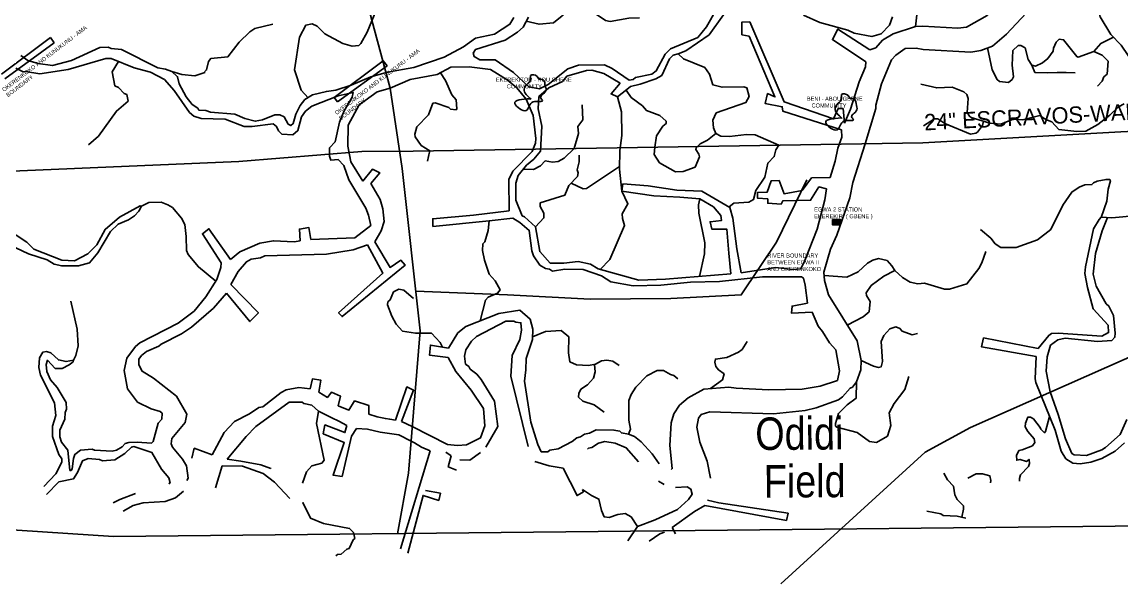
# Model space of a CAD drawing. Header units: metres. Extents: x 321186 to 621985, y 106829 to 204599.
# Drawn here: x 333223 to 343347, y 168613 to 173789 of the extents above; entities that cross this region are included whole.
import ezdxf
from ezdxf.enums import TextEntityAlignment as Align

# ---------------------------------------------------------------- set-up
doc = ezdxf.new("R2010")
doc.units = ezdxf.units.M
doc.header["$MEASUREMENT"] = 0
doc.layers.get('0').update_dxf_attribs({"linetype": 'CONTINUOUS'})
for name, color, linetype in [('17', 7, 'CONTINUOUS'), ('18', 7, 'CONTINUOUS'), ('62', 7, 'CONTINUOUS'), ('8', 7, 'CONTINUOUS'), ('RIG-LOC', 7, 'CONTINUOUS')]:
    doc.layers.add(name, color=color, linetype=linetype)
doc.styles.get("Standard").update_dxf_attribs({"font": 'txt', "height": 0.2})

msp = doc.modelspace()

# ---------------------------------------------------------------- hatches: boundary and pattern name
msp.add_hatch(color=3).paths.add_polyline_path([(340683, 171969), (340756, 171969), (340756, 171920), (340683, 171920)])

# ---------------------------------------------------------------- linework, layer by layer
msp.add_lwpolyline([(340683, 171969), (340756, 171969), (340756, 171920), (340683, 171920)], close=True)
for points in [[(337908, 173078), (337845, 173169), (337872, 173217), (337904, 173257), (337904, 173296), (337964, 173288), (337976, 173269), (338020, 173257), (338039, 173197), (338047, 173169), (338020, 173126), (337996, 173094), (338012, 173066), (337928, 173054), (337864, 172973), (337759, 173038), (337900, 173082)], [(340770, 172901), (340707, 172993), (340735, 173040), (340766, 173080), (340766, 173120), (340826, 173112), (340838, 173092), (340882, 173080), (340902, 173020), (340909, 172993), (340882, 172949), (340858, 172917), (340874, 172890), (340790, 172878), (340726, 172796), (340621, 172861), (340762, 172905)]]:
    msp.add_spline(points, degree=3)
at = {"layer": '17', "color": 151, "linetype": 'Continuous'}
for points in [[(341528, 175939), (341712, 176179), (341746, 176182), (341798, 176119), (341831, 176098), (341965, 176084), (342037, 175992), (342108, 175850), (342115, 175771), (342087, 175645), (341999, 175459), (341765, 175061), (341732, 174980), (341691, 174810), (341700, 174647), (341720, 174587), (341779, 174483), (342075, 174088), (342138, 173908), (342105, 173848), (341916, 173742), (341836, 173733), (341514, 173752)], [(341528, 175939), (341712, 176179), (341746, 176182), (341798, 176119), (341831, 176098), (341965, 176084), (342037, 175992), (342108, 175850), (342115, 175771), (342087, 175645), (341999, 175459), (341765, 175061), (341732, 174980), (341691, 174810), (341700, 174647), (341720, 174587), (341779, 174483), (342075, 174088), (342138, 173908), (342105, 173848), (341916, 173742), (341836, 173733), (341514, 173752)], [(343467, 173386), (343338, 173576), (343244, 173674), (343147, 173838), (343107, 173997), (343074, 174301), (343075, 174487), (343061, 174539), (343010, 174566), (342940, 174529), (342860, 174430), (342782, 174286), (342629, 174072), (342464, 173869), (342284, 173677), (342156, 173566), (342046, 173528), (341955, 173512), (341518, 173537)], [(343467, 173386), (343338, 173576), (343244, 173674), (343147, 173838), (343107, 173997), (343074, 174301), (343075, 174487), (343061, 174539), (343010, 174566), (342940, 174529), (342860, 174430), (342782, 174286), (342629, 174072), (342464, 173869), (342284, 173677), (342156, 173566), (342046, 173528), (341955, 173512), (341518, 173537)]]:
    msp.add_lwpolyline(points, dxfattribs=at)
at = {"layer": '18', "color": 143, "linetype": 'Continuous'}
msp.add_line((342427, 169848), (342397, 169843), dxfattribs=at)
msp.add_line((342427, 169848), (342397, 169843), dxfattribs=at)
for points in [[(339824, 174219), (339756, 174073), (339726, 173956), (339678, 173854), (339548, 173672), (339333, 173524), (339263, 173497), (339216, 173482), (339183, 173451), (339110, 173295), (339055, 173267), (338913, 173216), (338822, 173194)], [(339824, 174219), (339756, 174073), (339726, 173956), (339678, 173854), (339548, 173672), (339333, 173524), (339263, 173497), (339216, 173482), (339183, 173451), (339110, 173295), (339055, 173267), (338913, 173216), (338822, 173194)], [(339688, 174039), (339523, 173743), (339442, 173646), (339192, 173541), (339142, 173494), (339060, 173338), (339018, 173310), (338868, 173277), (338849, 173258), (338811, 173252), (338653, 173362), (338584, 173395), (338346, 173391), (338245, 173358), (338064, 173212), (337985, 173174), (337887, 173193), (337745, 173323), (337579, 173440), (337437, 173442), (337383, 173471), (337376, 173503), (337396, 173535), (337668, 173623), (337783, 173695), (337835, 173740), (337884, 173833)], [(339688, 174039), (339523, 173743), (339442, 173646), (339192, 173541), (339142, 173494), (339060, 173338), (339018, 173310), (338868, 173277), (338849, 173258), (338811, 173252), (338653, 173362), (338584, 173395), (338346, 173391), (338245, 173358), (338064, 173212), (337985, 173174), (337887, 173193), (337745, 173323), (337579, 173440), (337437, 173442), (337383, 173471), (337376, 173503), (337396, 173535), (337668, 173623), (337783, 173695), (337835, 173740), (337884, 173833)], [(336522, 173995), (336399, 173696), (336342, 173590), (336324, 173573), (336262, 173567), (336176, 173591), (336010, 173680), (335938, 173752), (335893, 173771), (335836, 173761), (335778, 173650), (335731, 173348), (335791, 173162), (335856, 173092)], [(336522, 173995), (336399, 173696), (336342, 173590), (336324, 173573), (336262, 173567), (336176, 173591), (336010, 173680), (335938, 173752), (335893, 173771), (335836, 173761), (335778, 173650), (335731, 173348), (335791, 173162), (335856, 173092)], [(337864, 173796), (337982, 173769), (338114, 173781), (338194, 173845), (338282, 173948), (338390, 173982), (338438, 173942), (338498, 173866), (338594, 173802), (338635, 173794), (338808, 173823), (338905, 173826)], [(337864, 173796), (337982, 173769), (338114, 173781), (338194, 173845), (338282, 173948), (338390, 173982), (338438, 173942), (338498, 173866), (338594, 173802), (338635, 173794), (338808, 173823), (338905, 173826)], [(340414, 173853), (340567, 173784), (340822, 173715), (340881, 173685), (341043, 173656), (341130, 173681), (341207, 173759), (341234, 173836)], [(340414, 173853), (340567, 173784), (340822, 173715), (340881, 173685), (341043, 173656), (341130, 173681), (341207, 173759), (341234, 173836)], [(341461, 173881), (341446, 173749)], [(341461, 173881), (341446, 173749)], [(333213, 173480), (333276, 173435), (333370, 173406), (333504, 173389), (333677, 173433), (333938, 173554), (334017, 173558), (334044, 173545), (334139, 173535), (334473, 173366), (334544, 173355), (334601, 173332), (334654, 173285), (334654, 173285), (334668, 173218), (334735, 173101), (334788, 173030), (334840, 172995), (334851, 172978), (334915, 172975), (334958, 172960), (335180, 172940), (335274, 172901), (335369, 172875), (335435, 172889), (335551, 172933), (335596, 172935), (335636, 172914), (335671, 172849), (335698, 172835), (335717, 172853), (335743, 172940), (335784, 173019), (335827, 173074), (335897, 173118), (336025, 173150), (336111, 173160), (336253, 173208), (336433, 173284), (336585, 173327), (336829, 173371), (337108, 173465), (337285, 173560), (337396, 173640), (337571, 173676), (337713, 173768), (337749, 173830)], [(333213, 173480), (333276, 173435), (333370, 173406), (333504, 173389), (333677, 173433), (333938, 173554), (334017, 173558), (334044, 173545), (334139, 173535), (334473, 173366), (334544, 173355), (334601, 173332), (334654, 173285), (334654, 173285), (334668, 173218), (334735, 173101), (334788, 173030), (334840, 172995), (334851, 172978), (334915, 172975), (334958, 172960), (335180, 172940), (335274, 172901), (335369, 172875), (335435, 172889), (335551, 172933), (335596, 172935), (335636, 172914), (335671, 172849), (335698, 172835), (335717, 172853), (335743, 172940), (335784, 173019), (335827, 173074), (335897, 173118), (336025, 173150), (336111, 173160), (336253, 173208), (336433, 173284), (336585, 173327), (336829, 173371), (337108, 173465), (337285, 173560), (337396, 173640), (337571, 173676), (337713, 173768), (337749, 173830)], [(335531, 173769), (335364, 173728), (335319, 173699), (335220, 173604), (335117, 173469), (334959, 173452), (334938, 173426), (334922, 173347), (334903, 173331), (334905, 173323), (334814, 173293), (334695, 173304), (334601, 173332)], [(335531, 173769), (335364, 173728), (335319, 173699), (335220, 173604), (335117, 173469), (334959, 173452), (334938, 173426), (334922, 173347), (334903, 173331), (334905, 173323), (334814, 173293), (334695, 173304), (334601, 173332)], [(340792, 172856), (340780, 172992), (340735, 172992), (340692, 172896), (340236, 173054), (339920, 173789), (339848, 173788), (339849, 173672), (339915, 173658), (340152, 173099), (340085, 173129), (340064, 173038), (340219, 173009), (340225, 172969), (340764, 172796)], [(340792, 172856), (340780, 172992), (340735, 172992), (340692, 172896), (340236, 173054), (339920, 173789), (339848, 173788), (339849, 173672), (339915, 173658), (340152, 173099), (340085, 173129), (340064, 173038), (340219, 173009), (340225, 172969), (340764, 172796)], [(341026, 173534), (341081, 173551), (341141, 173621), (341240, 173679), (341446, 173749), (341514, 173752)], [(341026, 173534), (341081, 173551), (341141, 173621), (341240, 173679), (341446, 173749), (341514, 173752)], [(341026, 173534), (340730, 173724), (340681, 173627), (340988, 173423)], [(341026, 173534), (340730, 173724), (340681, 173627), (340988, 173423)], [(343269, 173648), (343151, 173591), (343086, 173516), (342942, 173465), (342930, 173471), (342809, 173625), (342769, 173630), (342741, 173603), (342716, 173548), (342712, 173519), (342665, 173453), (342615, 173412), (342550, 173382), (342516, 173391), (342483, 173444), (342455, 173551), (342415, 173571), (342390, 173572), (342343, 173526), (342336, 173392), (342347, 173283), (342335, 173259), (342303, 173232), (342218, 173242), (342198, 173258), (342153, 173347), (342109, 173550)], [(343269, 173648), (343151, 173591), (343086, 173516), (342942, 173465), (342930, 173471), (342809, 173625), (342769, 173630), (342741, 173603), (342716, 173548), (342712, 173519), (342665, 173453), (342615, 173412), (342550, 173382), (342516, 173391), (342483, 173444), (342455, 173551), (342415, 173571), (342390, 173572), (342343, 173526), (342336, 173392), (342347, 173283), (342335, 173259), (342303, 173232), (342218, 173242), (342198, 173258), (342153, 173347), (342109, 173550)], [(341518, 173537), (341451, 173549), (341352, 173545), (341266, 173484), (341226, 173442), (341133, 173219), (341082, 173024), (341081, 172992), (340982, 172668), (340869, 172310), (340842, 172169), (340721, 171827), (340663, 171696), (340604, 171484), (340608, 171409), (340645, 171275), (340908, 170851), (340945, 170672), (340942, 170585), (340904, 170475), (340866, 170425), (340844, 170415), (340774, 170338), (340736, 170310), (340532, 170236), (340431, 170211), (340140, 170179), (339552, 170199), (339475, 170174), (339449, 170141), (339435, 170058), (339460, 169918), (339530, 169745), (339558, 169589)], [(341518, 173537), (341451, 173549), (341352, 173545), (341266, 173484), (341226, 173442), (341133, 173219), (341082, 173024), (341081, 172992), (340982, 172668), (340869, 172310), (340842, 172169), (340721, 171827), (340663, 171696), (340604, 171484), (340608, 171409), (340645, 171275), (340908, 170851), (340945, 170672), (340942, 170585), (340904, 170475), (340866, 170425), (340844, 170415), (340774, 170338), (340736, 170310), (340532, 170236), (340431, 170211), (340140, 170179), (339552, 170199), (339475, 170174), (339449, 170141), (339435, 170058), (339460, 169918), (339530, 169745), (339558, 169589)], [(335881, 171786), (336287, 171800), (336433, 171916), (336413, 172010), (336387, 172075), (336231, 172335), (336184, 172466), (336133, 172522), (336065, 172516), (336053, 172552), (336054, 172630), (336105, 172686), (336145, 172866), (336189, 172972), (336262, 173098), (336272, 173139), (336133, 173109), (335889, 173015), (335833, 172968), (335794, 172916), (335760, 172789), (335715, 172749), (335614, 172756), (335584, 172787), (335565, 172828), (335535, 172850), (335342, 172827), (335267, 172827), (335091, 172893), (334871, 172901), (334803, 172923), (334765, 172956), (334623, 173157), (334533, 173258), (334406, 173326), (334254, 173367), (334042, 173454), (333995, 173452), (333648, 173353), (333387, 173313), (333256, 173334), (333232, 173330), (333167, 173364)], [(335881, 171786), (336287, 171800), (336433, 171916), (336413, 172010), (336387, 172075), (336231, 172335), (336184, 172466), (336133, 172522), (336065, 172516), (336053, 172552), (336054, 172630), (336105, 172686), (336145, 172866), (336189, 172972), (336262, 173098), (336272, 173139), (336133, 173109), (335889, 173015), (335833, 172968), (335794, 172916), (335760, 172789), (335715, 172749), (335614, 172756), (335584, 172787), (335565, 172828), (335535, 172850), (335342, 172827), (335267, 172827), (335091, 172893), (334871, 172901), (334803, 172923), (334765, 172956), (334623, 173157), (334533, 173258), (334406, 173326), (334254, 173367), (334042, 173454), (333995, 173452), (333648, 173353), (333387, 173313), (333256, 173334), (333232, 173330), (333167, 173364)], [(339730, 172086), (339774, 172121), (339912, 172130), (339955, 172153), (339977, 172236), (340060, 172360), (340086, 172489), (340146, 172549), (340160, 172611), (340188, 172655), (339969, 172751), (339890, 172753), (339734, 172734), (339655, 172738), (339610, 172762), (339586, 172813), (339581, 172886), (339612, 172951), (339885, 173048), (339914, 173103), (339894, 173184), (339867, 173193), (339666, 173188), (339581, 173209), (339551, 173309), (339506, 173371), (339312, 173450), (339263, 173497)], [(339730, 172086), (339774, 172121), (339912, 172130), (339955, 172153), (339977, 172236), (340060, 172360), (340086, 172489), (340146, 172549), (340160, 172611), (340188, 172655), (339969, 172751), (339890, 172753), (339734, 172734), (339655, 172738), (339610, 172762), (339586, 172813), (339581, 172886), (339612, 172951), (339885, 173048), (339914, 173103), (339894, 173184), (339867, 173193), (339666, 173188), (339581, 173209), (339551, 173309), (339506, 173371), (339312, 173450), (339263, 173497)], [(343086, 173516), (343165, 173485), (343220, 173427), (343211, 173310), (343179, 173283), (343164, 173244), (343121, 173199)], [(343086, 173516), (343165, 173485), (343220, 173427), (343211, 173310), (343179, 173283), (343164, 173244), (343121, 173199)], [(334110, 173426), (334053, 173331), (334078, 173201), (334110, 173185), (334164, 173131), (334188, 173120), (334200, 173060), (334092, 172969), (333926, 172738), (333834, 172658)], [(334110, 173426), (334053, 173331), (334078, 173201), (334110, 173185), (334164, 173131), (334188, 173120), (334200, 173060), (334092, 172969), (333926, 172738), (333834, 172658)], [(337707, 172050), (337703, 172337), (337740, 172416), (337919, 172595), (337948, 172673), (337953, 172717), (337927, 172929), (337862, 173079), (337777, 173182), (337688, 173256), (337536, 173351), (337337, 173376), (337170, 173374), (337044, 173305), (336796, 173258), (336611, 173179), (336490, 173145), (336325, 173025), (336226, 172839), (336222, 172645), (336248, 172500), (336361, 172322)], [(337707, 172050), (337703, 172337), (337740, 172416), (337919, 172595), (337948, 172673), (337953, 172717), (337927, 172929), (337862, 173079), (337777, 173182), (337688, 173256), (337536, 173351), (337337, 173376), (337170, 173374), (337044, 173305), (336796, 173258), (336611, 173179), (336490, 173145), (336325, 173025), (336226, 172839), (336222, 172645), (336248, 172500), (336361, 172322)], [(338727, 173226), (338577, 173316), (338466, 173344), (338418, 173342), (338238, 173290), (338196, 173240), (338072, 173183), (337979, 173102), (337974, 172989), (338008, 172830), (337994, 172599), (337932, 172525), (337865, 172469), (337790, 172376), (337769, 172304), (337768, 172148), (337826, 172004), (337847, 171996), (337950, 171903), (337988, 171674), (338084, 171568), (338211, 171568), (338340, 171582), (338454, 171560), (338525, 171515), (338899, 171410), (339144, 171419), (339745, 171471)], [(338727, 173226), (338577, 173316), (338466, 173344), (338418, 173342), (338238, 173290), (338196, 173240), (338072, 173183), (337979, 173102), (337974, 172989), (338008, 172830), (337994, 172599), (337932, 172525), (337865, 172469), (337790, 172376), (337769, 172304), (337768, 172148), (337826, 172004), (337847, 171996), (337950, 171903), (337988, 171674), (338084, 171568), (338211, 171568), (338340, 171582), (338454, 171560), (338525, 171515), (338899, 171410), (339144, 171419), (339745, 171471)], [(340792, 172856), (340849, 172987), (340928, 173239), (340986, 173376), (340988, 173423)], [(340792, 172856), (340849, 172987), (340928, 173239), (340986, 173376), (340988, 173423)], [(342915, 173321), (342834, 173325), (342749, 173324), (342664, 173320), (342546, 173324), (342518, 173391)], [(342915, 173321), (342834, 173325), (342749, 173324), (342664, 173320), (342546, 173324), (342518, 173391)], [(336955, 172507), (336963, 172549), (336967, 172565), (336976, 172601), (336895, 172652), (336840, 172732), (336837, 172757), (336858, 172824), (336965, 172933), (337005, 173040), (337026, 173044), (337150, 173002), (337166, 172987), (337217, 172981), (337226, 172990), (337218, 173072), (337178, 173118), (337119, 173251), (337074, 173322)], [(336955, 172507), (336963, 172549), (336967, 172565), (336976, 172601), (336895, 172652), (336840, 172732), (336837, 172757), (336858, 172824), (336965, 172933), (337005, 173040), (337026, 173044), (337150, 173002), (337166, 172987), (337217, 172981), (337226, 172990), (337218, 173072), (337178, 173118), (337119, 173251), (337074, 173322)], [(338727, 173226), (338644, 173127), (338702, 173100), (338789, 173167), (338822, 173194)], [(338727, 173226), (338644, 173127), (338702, 173100), (338789, 173167), (338822, 173194)], [(338783, 173162), (338829, 173095), (338932, 173018), (338969, 172975), (339094, 172927), (339151, 172875), (339150, 172854), (339120, 172829), (339063, 172742), (339047, 172636), (339042, 172570), (339089, 172493), (339236, 172408), (339307, 172411), (339417, 172452), (339458, 172546), (339453, 172571), (339424, 172615), (339426, 172629), (339465, 172668), (339533, 172700), (339610, 172762)], [(338783, 173162), (338829, 173095), (338932, 173018), (338969, 172975), (339094, 172927), (339151, 172875), (339150, 172854), (339120, 172829), (339063, 172742), (339047, 172636), (339042, 172570), (339089, 172493), (339236, 172408), (339307, 172411), (339417, 172452), (339458, 172546), (339453, 172571), (339424, 172615), (339426, 172629), (339465, 172668), (339533, 172700), (339610, 172762)], [(343368, 173034), (343316, 173009), (343236, 172931), (343125, 172845), (343014, 172782), (342932, 172779), (342766, 172799), (342702, 172871), (342646, 172890), (342591, 172928), (342430, 172887), (342368, 172894), (342329, 172887), (342231, 172848), (342129, 172858), (341959, 172909), (341942, 172921), (341923, 172955), (341930, 173084), (341919, 173122), (341892, 173147), (341785, 173189), (341641, 173182), (341496, 173215)], [(343368, 173034), (343316, 173009), (343236, 172931), (343125, 172845), (343014, 172782), (342932, 172779), (342766, 172799), (342702, 172871), (342646, 172890), (342591, 172928), (342430, 172887), (342368, 172894), (342329, 172887), (342231, 172848), (342129, 172858), (341959, 172909), (341942, 172921), (341923, 172955), (341930, 173084), (341919, 173122), (341892, 173147), (341785, 173189), (341641, 173182), (341496, 173215)], [(338378, 173025), (338385, 172887), (338339, 172825), (338343, 172761), (338305, 172623), (338213, 172535), (338158, 172505), (338106, 172498), (338038, 172510), (337996, 172465), (337931, 172431), (337836, 172433)], [(338378, 173025), (338385, 172887), (338339, 172825), (338343, 172761), (338305, 172623), (338213, 172535), (338158, 172505), (338106, 172498), (338038, 172510), (337996, 172465), (337931, 172431), (337836, 172433)], [(338702, 173100), (338739, 172961), (338744, 172745), (338725, 172604), (338722, 172435), (338743, 172232), (338800, 172113), (338747, 172023), (338749, 171980), (338769, 171916), (338632, 171601), (338544, 171509)], [(338702, 173100), (338739, 172961), (338744, 172745), (338725, 172604), (338722, 172435), (338743, 172232), (338800, 172113), (338747, 172023), (338749, 171980), (338769, 171916), (338632, 171601), (338544, 171509)], [(342073, 172875), (342063, 172835), (342016, 172773), (342001, 172764), (341952, 172757), (341717, 172855), (341651, 172898), (341621, 172898), (341521, 172832)], [(342073, 172875), (342063, 172835), (342016, 172773), (342001, 172764), (341952, 172757), (341717, 172855), (341651, 172898), (341621, 172898), (341521, 172832)], [(340662, 172356), (340706, 172508), (340731, 172626), (340769, 172728), (340764, 172796)], [(340662, 172356), (340706, 172508), (340731, 172626), (340769, 172728), (340764, 172796)], [(338352, 172561), (338350, 172501), (338333, 172426), (338341, 172399), (338334, 172366), (338256, 172282), (338220, 172195), (337993, 172122), (337992, 172089), (338024, 172028), (338026, 171984), (337950, 171903)], [(338352, 172561), (338350, 172501), (338333, 172426), (338341, 172399), (338334, 172366), (338256, 172282), (338220, 172195), (337993, 172122), (337992, 172089), (338024, 172028), (338026, 171984), (337950, 171903)], [(336434, 172301), (336515, 172400), (336449, 172435), (336361, 172322)], [(336434, 172301), (336515, 172400), (336449, 172435), (336361, 172322)], [(338278, 172306), (338386, 172252), (338418, 172254), (338723, 172457)], [(338278, 172306), (338386, 172252), (338418, 172254), (338723, 172457)], [(340628, 172251), (340557, 172270), (340480, 172148), (340225, 172141), (340209, 172111), (340087, 172120), (340086, 172160), (339992, 172165), (339992, 172220), (340080, 172221), (340119, 172327), (340191, 172328), (340236, 172207), (340402, 172238), (340490, 172355), (340662, 172356)], [(340628, 172251), (340557, 172270), (340480, 172148), (340225, 172141), (340209, 172111), (340087, 172120), (340086, 172160), (339992, 172165), (339992, 172220), (340080, 172221), (340119, 172327), (340191, 172328), (340236, 172207), (340402, 172238), (340490, 172355), (340662, 172356)], [(343155, 171989), (343207, 172140), (343220, 172249), (343240, 172325), (343234, 172337), (343201, 172339), (343117, 172322), (343083, 172307), (343070, 172292), (343004, 172288), (342953, 172267), (342885, 172223), (342803, 172102), (342691, 171879), (342569, 171782), (342372, 171711), (342231, 171711), (342178, 171747), (342140, 171798), (342043, 171879)], [(343155, 171989), (343207, 172140), (343220, 172249), (343240, 172325), (343234, 172337), (343201, 172339), (343117, 172322), (343083, 172307), (343070, 172292), (343004, 172288), (342953, 172267), (342885, 172223), (342803, 172102), (342691, 171879), (342569, 171782), (342372, 171711), (342231, 171711), (342178, 171747), (342140, 171798), (342043, 171879)], [(336434, 172301), (336518, 172153), (336545, 172067), (336556, 171952), (336527, 171867), (336469, 171763)], [(336434, 172301), (336518, 172153), (336545, 172067), (336556, 171952), (336527, 171867), (336469, 171763)], [(339843, 171480), (339801, 171699), (339766, 171982), (339737, 172082), (339481, 172232), (339248, 172241), (338987, 172279), (338754, 172298), (338743, 172232), (339038, 172189), (339276, 172175), (339460, 172161), (339588, 172086), (339655, 172006), (339661, 171961), (339555, 171950), (339572, 171880), (339711, 171880), (339729, 171659), (339745, 171471)], [(339843, 171480), (339801, 171699), (339766, 171982), (339737, 172082), (339481, 172232), (339248, 172241), (338987, 172279), (338754, 172298), (338743, 172232), (339038, 172189), (339276, 172175), (339460, 172161), (339588, 172086), (339655, 172006), (339661, 171961), (339555, 171950), (339572, 171880), (339711, 171880), (339729, 171659), (339745, 171471)], [(340628, 172251), (340612, 172152), (340540, 171882), (340429, 171591), (340391, 171517), (340319, 171510), (340158, 171529), (339843, 171480)], [(340628, 172251), (340612, 172152), (340540, 171882), (340429, 171591), (340391, 171517), (340319, 171510), (340158, 171529), (339843, 171480)], [(334323, 172094), (334391, 172127), (334502, 172129), (334566, 172106), (334608, 172079), (334692, 171982), (334721, 171924), (334734, 171813), (334736, 171685), (334752, 171647), (334847, 171533), (335006, 171402)], [(334323, 172094), (334391, 172127), (334502, 172129), (334566, 172106), (334608, 172079), (334692, 171982), (334721, 171924), (334734, 171813), (334736, 171685), (334752, 171647), (334847, 171533), (335006, 171402)], [(339460, 172161), (339448, 172105), (339451, 172028), (339506, 171754), (339505, 171655), (339458, 171446)], [(339460, 172161), (339448, 172105), (339451, 172028), (339506, 171754), (339505, 171655), (339458, 171446)], [(333072, 171890), (333267, 171762), (333331, 171696), (333589, 171594), (333706, 171588), (333829, 171655), (333912, 171738), (333989, 171879), (334120, 171990), (334120, 171990), (334311, 172096), (334323, 172094), (334298, 172047), (334259, 172004), (334204, 171967), (334109, 171928), (334036, 171858), (333922, 171663), (333845, 171572), (333743, 171543), (333588, 171542), (333520, 171560), (333455, 171600), (333283, 171654), (333166, 171709)], [(333072, 171890), (333267, 171762), (333331, 171696), (333589, 171594), (333706, 171588), (333829, 171655), (333912, 171738), (333989, 171879), (334120, 171990), (334120, 171990), (334311, 172096), (334323, 172094), (334298, 172047), (334259, 172004), (334204, 171967), (334109, 171928), (334036, 171858), (333922, 171663), (333845, 171572), (333743, 171543), (333588, 171542), (333520, 171560), (333455, 171600), (333283, 171654), (333166, 171709)], [(337740, 171982), (337521, 171958), (337004, 171907), (337003, 171977), (337379, 172009), (337707, 172050)], [(337740, 171982), (337521, 171958), (337004, 171907), (337003, 171977), (337379, 172009), (337707, 172050)], [(337521, 171958), (337512, 171869), (337482, 171764), (337465, 171745), (337460, 171684), (337479, 171596), (337521, 171468), (337578, 171404), (337623, 171321), (337600, 171291), (337512, 171254), (337487, 171227), (337438, 171036)], [(337521, 171958), (337512, 171869), (337482, 171764), (337465, 171745), (337460, 171684), (337479, 171596), (337521, 171468), (337578, 171404), (337623, 171321), (337600, 171291), (337512, 171254), (337487, 171227), (337438, 171036)], [(340451, 171198), (340432, 171364), (340415, 171430), (340396, 171442), (340037, 171442), (339641, 171400), (339375, 171392), (339101, 171364), (338849, 171360), (338641, 171397), (338557, 171451), (338388, 171509), (338220, 171514), (338104, 171494), (338079, 171514), (338040, 171518), (337989, 171548), (337931, 171635), (337915, 171682), (337891, 171869), (337806, 171942), (337740, 171982)], [(340451, 171198), (340432, 171364), (340415, 171430), (340396, 171442), (340037, 171442), (339641, 171400), (339375, 171392), (339101, 171364), (338849, 171360), (338641, 171397), (338557, 171451), (338388, 171509), (338220, 171514), (338104, 171494), (338079, 171514), (338040, 171518), (337989, 171548), (337931, 171635), (337915, 171682), (337891, 171869), (337806, 171942), (337740, 171982)], [(342576, 170781), (342673, 170903), (342697, 170920), (342760, 170922), (343161, 170895), (343223, 170929), (343220, 170996), (343082, 171146), (343028, 171344), (343006, 171473), (343011, 171534), (343083, 171885), (343136, 171971), (343156, 171990), (343252, 171986), (343485, 172006)], [(342576, 170781), (342673, 170903), (342697, 170920), (342760, 170922), (343161, 170895), (343223, 170929), (343220, 170996), (343082, 171146), (343028, 171344), (343006, 171473), (343011, 171534), (343083, 171885), (343136, 171971), (343156, 171990), (343252, 171986), (343485, 172006)], [(343213, 171987), (343164, 171867), (343102, 171657), (343082, 171467), (343110, 171357), (343201, 171194), (343227, 171173), (343268, 171086), (343285, 170924), (343282, 170886), (343252, 170856), (343122, 170845), (342824, 170877), (342755, 170861), (342690, 170812), (342658, 170704), (342649, 170574), (342686, 170382), (342760, 170174), (342826, 169951), (342884, 169815), (342906, 169803), (343021, 169795), (343162, 169848), (343196, 169869), (343330, 169991), (343392, 170127)], [(343213, 171987), (343164, 171867), (343102, 171657), (343082, 171467), (343110, 171357), (343201, 171194), (343227, 171173), (343268, 171086), (343285, 170924), (343282, 170886), (343252, 170856), (343122, 170845), (342824, 170877), (342755, 170861), (342690, 170812), (342658, 170704), (342649, 170574), (342686, 170382), (342760, 170174), (342826, 169951), (342884, 169815), (342906, 169803), (343021, 169795), (343162, 169848), (343196, 169869), (343330, 169991), (343392, 170127)], [(335142, 171603), (334943, 171885), (334883, 171839), (335056, 171571)], [(335142, 171603), (334943, 171885), (334883, 171839), (335056, 171571)], [(335782, 171772), (335776, 171881), (335864, 171896), (335881, 171786)], [(335782, 171772), (335776, 171881), (335864, 171896), (335881, 171786)], [(335782, 171772), (335727, 171765), (335537, 171775), (335412, 171753), (335228, 171671), (335142, 171603)], [(335782, 171772), (335727, 171765), (335537, 171775), (335412, 171753), (335228, 171671), (335142, 171603)], [(336401, 171736), (336270, 171692), (336025, 171651), (335457, 171634), (335419, 171617), (335331, 171606), (335288, 171581), (335213, 171490), (335145, 171371)], [(336401, 171736), (336270, 171692), (336025, 171651), (335457, 171634), (335419, 171617), (335331, 171606), (335288, 171581), (335213, 171490), (335145, 171371)], [(336401, 171736), (336544, 171477), (336136, 171111), (336169, 171076), (336749, 171549), (336710, 171594), (336610, 171528), (336469, 171763)], [(336401, 171736), (336544, 171477), (336136, 171111), (336169, 171076), (336749, 171549), (336710, 171594), (336610, 171528), (336469, 171763)], [(341528, 171383), (341469, 171378), (341397, 171393), (341327, 171435), (341255, 171500), (341228, 171544), (341185, 171591), (341107, 171610), (341052, 171594), (341005, 171568), (340917, 171488), (340813, 171440), (340606, 171454)], [(341528, 171383), (341469, 171378), (341397, 171393), (341327, 171435), (341255, 171500), (341228, 171544), (341185, 171591), (341107, 171610), (341052, 171594), (341005, 171568), (340917, 171488), (340813, 171440), (340606, 171454)], [(342095, 171674), (342058, 171571), (342030, 171519), (341919, 171378), (341760, 171328), (341712, 171327), (341528, 171383)], [(342095, 171674), (342058, 171571), (342030, 171519), (341919, 171378), (341760, 171328), (341712, 171327), (341528, 171383)], [(333424, 169512), (333424, 169512), (333535, 169629), (333589, 169734), (333588, 169767), (333563, 169807), (333504, 169972), (333504, 170068), (333534, 170166), (333521, 170280), (333392, 170537), (333376, 170607), (333384, 170695), (333414, 170748), (333449, 170754), (333487, 170741), (333557, 170676), (333629, 170661), (333698, 170675), (333694, 170660), (333658, 170631), (333592, 170598), (333528, 170598), (333456, 170673), (333446, 170633), (333452, 170570), (333484, 170493), (333546, 170423), (333628, 170283), (333633, 170222), (333621, 170193), (333616, 170131), (333572, 170029), (333571, 169967), (333585, 169919), (333645, 169844), (333664, 169659), (333675, 169658), (333685, 169673), (333695, 169770), (333708, 169806), (333762, 169845), (333869, 169855), (333889, 169846), (334051, 169836), (334092, 169847), (334143, 169875), (334171, 169906), (334207, 169917), (334283, 169920), (334413, 169909), (334430, 169926), (334475, 170094), (334508, 170130), (334512, 170186), (334493, 170201), (334410, 170226), (334287, 170289), (334194, 170409), (334164, 170579), (334187, 170694), (334267, 170800), (334308, 170834), (334659, 171015), (334807, 171127), (334914, 171258), (335016, 171418), (335052, 171527), (335056, 171571)], [(333424, 169512), (333535, 169629), (333589, 169734), (333588, 169767), (333563, 169807), (333504, 169972), (333504, 170068), (333534, 170166), (333521, 170280), (333392, 170537), (333376, 170607), (333384, 170695), (333414, 170748), (333449, 170754), (333487, 170741), (333557, 170676), (333629, 170661), (333698, 170675), (333694, 170660), (333658, 170631), (333592, 170598), (333528, 170598), (333456, 170673), (333446, 170633), (333452, 170570), (333484, 170493), (333546, 170423), (333628, 170283), (333633, 170222), (333621, 170193), (333616, 170131), (333572, 170029), (333571, 169967), (333585, 169919), (333645, 169844), (333664, 169659), (333675, 169658), (333685, 169673), (333695, 169770), (333708, 169806), (333762, 169845), (333869, 169855), (333889, 169846), (334051, 169836), (334092, 169847), (334143, 169875), (334171, 169906), (334207, 169917), (334283, 169920), (334413, 169909), (334430, 169926), (334475, 170094), (334508, 170130), (334512, 170186), (334493, 170201), (334410, 170226), (334287, 170289), (334194, 170409), (334164, 170579), (334187, 170694), (334267, 170800), (334308, 170834), (334659, 171015), (334807, 171127), (334914, 171258), (335016, 171418), (335052, 171527), (335056, 171571)], [(341255, 171500), (341155, 171448), (341039, 171362), (340993, 171294), (340994, 171270), (341030, 171214), (341020, 171121), (340965, 171073), (340817, 170997)], [(341255, 171500), (341155, 171448), (341039, 171362), (340993, 171294), (340994, 171270), (341030, 171214), (341020, 171121), (340965, 171073), (340817, 170997)], [(335145, 171371), (335398, 171111), (335321, 171030), (335105, 171292)], [(335145, 171371), (335398, 171111), (335321, 171030), (335105, 171292)], [(336826, 171243), (336736, 171319), (336690, 171328), (336642, 171303), (336612, 171231), (336589, 171211), (336588, 171184), (336625, 171080), (336666, 171005), (336725, 170943), (336845, 170922), (336993, 170922), (337072, 170838), (337093, 170794)], [(336826, 171243), (336736, 171319), (336690, 171328), (336642, 171303), (336612, 171231), (336589, 171211), (336588, 171184), (336625, 171080), (336666, 171005), (336725, 170943), (336845, 170922), (336993, 170922), (337072, 170838), (337093, 170794)], [(333672, 171217), (333730, 170960), (333740, 170807), (333719, 170717), (333698, 170675)], [(333672, 171217), (333730, 170960), (333740, 170807), (333719, 170717), (333698, 170675)], [(335105, 171292), (334985, 171153), (334783, 170977), (334690, 170916), (334503, 170822), (334481, 170803), (334367, 170754), (334323, 170717), (334299, 170684), (334298, 170630), (334330, 170572), (334432, 170510), (334644, 170343), (334740, 170176), (334724, 170099), (334603, 169952), (334596, 169903), (334609, 169874), (334701, 169762), (334738, 169702), (334753, 169587), (334739, 169567)], [(335105, 171292), (334985, 171153), (334783, 170977), (334690, 170916), (334503, 170822), (334481, 170803), (334367, 170754), (334323, 170717), (334299, 170684), (334298, 170630), (334330, 170572), (334432, 170510), (334644, 170343), (334740, 170176), (334724, 170099), (334603, 169952), (334596, 169903), (334609, 169874), (334701, 169762), (334738, 169702), (334753, 169587), (334739, 169567)], [(339088, 169720), (339088, 169720), (339023, 169811), (338921, 169923), (338860, 169972), (338806, 169993), (338739, 170005), (338724, 170021), (338671, 170030), (338506, 170033), (338445, 170002), (338399, 169992), (338364, 169967), (338328, 169960), (338285, 169925), (338158, 169859), (338080, 169844), (338061, 169831), (338001, 169831), (337971, 169897), (337905, 170102), (337846, 170482), (337861, 170584), (337863, 170689), (337920, 170866), (337923, 170961), (337901, 171051), (337803, 171135), (337612, 171105), (337306, 170984), (337234, 170925), (337149, 170785)], [(339088, 169720), (339023, 169811), (338921, 169923), (338860, 169972), (338806, 169993), (338739, 170005), (338724, 170021), (338671, 170030), (338506, 170033), (338445, 170002), (338399, 169992), (338364, 169967), (338328, 169960), (338285, 169925), (338158, 169859), (338080, 169844), (338061, 169831), (338001, 169831), (337971, 169897), (337905, 170102), (337846, 170482), (337861, 170584), (337863, 170689), (337920, 170866), (337923, 170961), (337901, 171051), (337803, 171135), (337612, 171105), (337306, 170984), (337234, 170925), (337149, 170785)], [(340495, 171118), (340549, 170988), (340591, 170939), (340656, 170834), (340714, 170769), (340748, 170575), (340728, 170488), (340568, 170435), (340402, 170407), (340096, 170400), (339797, 170415), (339727, 170426), (339498, 170408), (339353, 170329), (339275, 170260), (339221, 170179), (339198, 170098), (339184, 169890), (339207, 169676), (339197, 169666)], [(340495, 171118), (340549, 170988), (340591, 170939), (340656, 170834), (340714, 170769), (340748, 170575), (340728, 170488), (340568, 170435), (340402, 170407), (340096, 170400), (339797, 170415), (339727, 170426), (339498, 170408), (339353, 170329), (339275, 170260), (339221, 170179), (339198, 170098), (339184, 169890), (339207, 169676), (339197, 169666)], [(340495, 171118), (340304, 171108), (340310, 171173), (340451, 171198)], [(340495, 171118), (340304, 171108), (340310, 171173), (340451, 171198)], [(337491, 169874), (337601, 170064), (337570, 170296), (337449, 170495), (337408, 170545), (337347, 170593), (337336, 170616), (337305, 170638), (337295, 170712), (337309, 170769), (337361, 170850), (337407, 170892), (337675, 171033), (337750, 171035), (337767, 171024), (337814, 171019), (337820, 170951), (337805, 170865), (337735, 170717), (337723, 170527), (337881, 169879)], [(337491, 169874), (337601, 170064), (337570, 170296), (337449, 170495), (337408, 170545), (337347, 170593), (337336, 170616), (337305, 170638), (337295, 170712), (337309, 170769), (337361, 170850), (337407, 170892), (337675, 171033), (337750, 171035), (337767, 171024), (337814, 171019), (337820, 170951), (337805, 170865), (337735, 170717), (337723, 170527), (337881, 169879)], [(338718, 170625), (338661, 170664), (338606, 170674), (338556, 170667), (338502, 170638), (338436, 170624), (338327, 170631), (338265, 170658), (338253, 170743), (338255, 170890), (338186, 170947), (338041, 170939), (337921, 170888)], [(338718, 170625), (338661, 170664), (338606, 170674), (338556, 170667), (338502, 170638), (338436, 170624), (338327, 170631), (338265, 170658), (338253, 170743), (338255, 170890), (338186, 170947), (338041, 170939), (337921, 170888)], [(341464, 170920), (341417, 170909), (341323, 170940), (341302, 170965), (341265, 170982), (341210, 170964), (341154, 170901), (341131, 170847), (341142, 170661), (341129, 170612), (341105, 170608), (341061, 170618), (340945, 170672)], [(341464, 170920), (341417, 170909), (341323, 170940), (341302, 170965), (341265, 170982), (341210, 170964), (341154, 170901), (341131, 170847), (341142, 170661), (341129, 170612), (341105, 170608), (341061, 170618), (340945, 170672)], [(337149, 170785), (336982, 170813), (336974, 170720), (337144, 170700)], [(337149, 170785), (336982, 170813), (336974, 170720), (337144, 170700)], [(339897, 170846), (339850, 170774), (339818, 170747), (339710, 170698), (339605, 170684), (339598, 170656), (339609, 170615), (339634, 170585), (339684, 170549), (339670, 170494), (339558, 170413)], [(339897, 170846), (339850, 170774), (339818, 170747), (339710, 170698), (339605, 170684), (339598, 170656), (339609, 170615), (339634, 170585), (339684, 170549), (339670, 170494), (339558, 170413)], [(342576, 170781), (342073, 170880), (342053, 170798), (342558, 170707)], [(342576, 170781), (342073, 170880), (342053, 170798), (342558, 170707)], [(337144, 170700), (337215, 170569), (337356, 170398), (337469, 170229), (337481, 170070), (337444, 169960), (337315, 169896), (337230, 169890), (337138, 169899), (336814, 170063), (336714, 170111)], [(337144, 170700), (337215, 170569), (337356, 170398), (337469, 170229), (337481, 170070), (337444, 169960), (337315, 169896), (337230, 169890), (337138, 169899), (336814, 170063), (336714, 170111)], [(343370, 169912), (343285, 169836), (343162, 169770), (343059, 169734), (342961, 169720), (342895, 169725), (342831, 169767), (342788, 169837), (342732, 170030), (342555, 170470), (342549, 170502), (342558, 170707)], [(343370, 169912), (343285, 169836), (343162, 169770), (343059, 169734), (342961, 169720), (342895, 169725), (342831, 169767), (342788, 169837), (342732, 170030), (342555, 170470), (342549, 170502), (342558, 170707)], [(338493, 170636), (338498, 170566), (338483, 170509), (338428, 170447), (338366, 170407), (338347, 170367), (338346, 170333), (338384, 170296), (338490, 170263), (338580, 170194)], [(338493, 170636), (338498, 170566), (338483, 170509), (338428, 170447), (338366, 170407), (338347, 170367), (338346, 170333), (338384, 170296), (338490, 170263), (338580, 170194)], [(335876, 170411), (335897, 170503), (335972, 170491), (335956, 170380), (336034, 170332), (336072, 170381), (336153, 170343), (336134, 170255), (336232, 170215), (336284, 170299), (336414, 170257), (336415, 170176)], [(335876, 170411), (335897, 170503), (335972, 170491), (335956, 170380), (336034, 170332), (336072, 170381), (336153, 170343), (336134, 170255), (336232, 170215), (336284, 170299), (336414, 170257), (336415, 170176)], [(339260, 170501), (339223, 170534), (339191, 170541), (339126, 170578), (339068, 170578), (338974, 170531), (338872, 170427), (338829, 170359), (338807, 170302), (338809, 170123), (338822, 170040), (338806, 169993)], [(339260, 170501), (339223, 170534), (339191, 170541), (339126, 170578), (339068, 170578), (338974, 170531), (338872, 170427), (338829, 170359), (338807, 170302), (338809, 170123), (338822, 170040), (338806, 169993)], [(340904, 170475), (340899, 170323), (340817, 170263), (340737, 170182), (340710, 170092), (340710, 170067), (340721, 170056), (340908, 170007), (341024, 169926), (341086, 169917), (341187, 169975), (341218, 170072), (341203, 170189), (341250, 170275), (341347, 170404), (341386, 170524)], [(340904, 170475), (340899, 170323), (340817, 170263), (340737, 170182), (340710, 170092), (340710, 170067), (340721, 170056), (340908, 170007), (341024, 169926), (341086, 169917), (341187, 169975), (341218, 170072), (341203, 170189), (341250, 170275), (341347, 170404), (341386, 170524)], [(335876, 170411), (335771, 170423), (335653, 170401), (335609, 170377), (335439, 170244), (335402, 170238), (335316, 170179), (335178, 170109), (335082, 170009), (334973, 169804)], [(335876, 170411), (335771, 170423), (335653, 170401), (335609, 170377), (335439, 170244), (335402, 170238), (335316, 170179), (335178, 170109), (335082, 170009), (334973, 169804)], [(336714, 170111), (336827, 170398), (336766, 170428), (336659, 170122)], [(336714, 170111), (336827, 170398), (336766, 170428), (336659, 170122)], [(336211, 170073), (336140, 170113), (336073, 170142), (335951, 170206), (335890, 170260), (335816, 170276), (335800, 170288), (335680, 170287), (335376, 170064), (335285, 169971), (335112, 169763)], [(336211, 170073), (336140, 170113), (336073, 170142), (335951, 170206), (335890, 170260), (335816, 170276), (335800, 170288), (335680, 170287), (335376, 170064), (335285, 169971), (335112, 169763)], [(335951, 170206), (335933, 170091), (336003, 169754), (335982, 169726), (335890, 169701), (335841, 169646), (335804, 169541)], [(335951, 170206), (335933, 170091), (336003, 169754), (335982, 169726), (335890, 169701), (335841, 169646), (335804, 169541)], [(336415, 170176), (336490, 170154), (336568, 170137), (336607, 170130), (336659, 170122)], [(336415, 170176), (336490, 170154), (336568, 170137), (336607, 170130), (336659, 170122)], [(342427, 169848), (342523, 169885), (342545, 169917), (342539, 169949), (342481, 170016), (342457, 170061), (342459, 170095), (342479, 170148), (342506, 170150), (342533, 170133), (342594, 170055), (342599, 170039), (342635, 170006), (342644, 170016), (342681, 170157)], [(342427, 169848), (342523, 169885), (342545, 169917), (342539, 169949), (342481, 170016), (342457, 170061), (342459, 170095), (342479, 170148), (342506, 170150), (342533, 170133), (342594, 170055), (342599, 170039), (342635, 170006), (342644, 170016), (342681, 170157)], [(336211, 170073), (336194, 170008), (336011, 170078), (335995, 169997), (336189, 169917), (336086, 169614), (336169, 169604), (336255, 169973), (336302, 170045)], [(336211, 170073), (336194, 170008), (336011, 170078), (335995, 169997), (336189, 169917), (336086, 169614), (336169, 169604), (336255, 169973), (336302, 170045)], [(336980, 169840), (336899, 169872), (336836, 169912), (336803, 169928), (336691, 169988), (336520, 170011), (336402, 170040), (336302, 170045)], [(336980, 169840), (336899, 169872), (336836, 169912), (336803, 169928), (336691, 169988), (336520, 170011), (336402, 170040), (336302, 170045)], [(338897, 169737), (338784, 169867), (338682, 169910), (338586, 169925), (338528, 169909), (338466, 169869), (338438, 169863), (338427, 169854)], [(338897, 169737), (338784, 169867), (338682, 169910), (338586, 169925), (338528, 169909), (338466, 169869), (338438, 169863), (338427, 169854)], [(334575, 169535), (334585, 169545), (334573, 169592), (334506, 169671), (334419, 169824), (334252, 169879), (334230, 169873), (334168, 169814), (334077, 169755), (333963, 169747), (333937, 169759), (333832, 169769), (333778, 169748), (333734, 169640), (333698, 169583), (333562, 169553), (333448, 169436)], [(334575, 169535), (334575, 169535), (334585, 169545), (334573, 169592), (334506, 169671), (334419, 169824), (334252, 169879), (334230, 169873), (334168, 169814), (334077, 169755), (333963, 169747), (333937, 169759), (333832, 169769), (333778, 169748), (333734, 169640)], [(334973, 169804), (334808, 169863), (334787, 169772)], [(334973, 169804), (334808, 169863), (334787, 169772)], [(336980, 169840), (336706, 168937)], [(336980, 169840), (336706, 168937)], [(337172, 169793), (337122, 169828)], [(337172, 169793), (337122, 169828)], [(337223, 169662), (337145, 169692), (337172, 169793)], [(337223, 169662), (337145, 169692), (337172, 169793)], [(337252, 169758), (337345, 169753), (337442, 169824)], [(337252, 169758), (337345, 169753), (337442, 169824)], [(342397, 169843), (342377, 169797), (342378, 169753), (342409, 169761), (342468, 169742), (342491, 169760), (342496, 169724), (342487, 169696), (342414, 169619), (342402, 169586), (342402, 169561)], [(342397, 169843), (342377, 169797), (342378, 169753), (342409, 169761), (342468, 169742), (342491, 169760), (342496, 169724), (342487, 169696), (342414, 169619), (342402, 169586), (342402, 169561)], [(335064, 169700), (335003, 169500)], [(335064, 169700), (335003, 169500)], [(335064, 169700), (335253, 169699), (335442, 169630), (335547, 169550), (335688, 169399)], [(335064, 169700), (335253, 169699), (335442, 169630), (335547, 169550), (335688, 169399)], [(335514, 169676), (335514, 169676), (335420, 169710), (335236, 169744), (335112, 169763)], [(335514, 169676), (335420, 169710), (335236, 169744), (335112, 169763)], [(337944, 169741), (338076, 169701), (338203, 169681)], [(337944, 169741), (338076, 169701), (338203, 169681)], [(333698, 169583), (333562, 169553), (333448, 169436)], [(338203, 169681), (338331, 169427), (338392, 169463), (338382, 169482)], [(338203, 169681), (338331, 169427), (338392, 169463), (338382, 169482)], [(341708, 169634), (341740, 169572), (341797, 169513), (341809, 169435), (341830, 169391), (341887, 169333), (341889, 169301), (341873, 169227)], [(341708, 169634), (341740, 169572), (341797, 169513), (341809, 169435), (341830, 169391), (341887, 169333), (341889, 169301), (341873, 169227)], [(341928, 169587), (342005, 169629), (342063, 169629), (342131, 169609), (342141, 169567), (342135, 169545)], [(341928, 169587), (342005, 169629), (342063, 169629), (342131, 169609), (342141, 169567), (342135, 169545)], [(338886, 169143), (338829, 169233), (338774, 169262), (338707, 169252), (338626, 169225), (338580, 169232), (338555, 169289), (338533, 169395), (338465, 169427), (338382, 169482)], [(338886, 169143), (338829, 169233), (338774, 169262), (338707, 169252), (338626, 169225), (338580, 169232), (338555, 169289), (338533, 169395), (338465, 169427), (338382, 169482)], [(338798, 169009), (338886, 169143), (339051, 169205), (339255, 169299), (339357, 169390), (339392, 169441), (339378, 169487), (339344, 169507), (339238, 169502)], [(338798, 169009), (338886, 169143), (339051, 169205), (339255, 169299), (339357, 169390), (339392, 169441), (339378, 169487), (339344, 169507), (339238, 169502)], [(339133, 169528), (339081, 169560)], [(339133, 169528), (339081, 169560)], [(334061, 169359), (334123, 169392), (334266, 169447)], [(334061, 169359), (334123, 169392), (334266, 169447)], [(334709, 169468), (334636, 169406), (334539, 169374), (334337, 169359), (334246, 169335), (334153, 169284)], [(334709, 169468), (334636, 169406), (334539, 169374), (334337, 169359), (334246, 169335), (334153, 169284)], [(336773, 168897), (336914, 169428), (337058, 169383), (337074, 169449), (336936, 169473)], [(336773, 168897), (336914, 169428), (337058, 169383), (337074, 169449), (336936, 169473)], [(339508, 169335), (340258, 169199), (340274, 169264), (339636, 169361), (339531, 169386)], [(339508, 169335), (340258, 169199), (340274, 169264), (339636, 169361), (339531, 169386)], [(335808, 169362), (335878, 169219), (335997, 169170), (336237, 169125), (336274, 169087), (336285, 169032), (336270, 169021), (336233, 168939), (336213, 168933), (336159, 168888), (336127, 168885), (336110, 168872)], [(335808, 169362), (335808, 169362), (335878, 169219), (335997, 169170), (336237, 169125), (336274, 169087), (336285, 169032), (336270, 169021), (336233, 168939), (336213, 168933), (336159, 168888), (336127, 168885), (336110, 168872)], [(339508, 169335), (339411, 169282), (339207, 169132)], [(339508, 169335), (339411, 169282), (339207, 169132)], [(341908, 169218), (341829, 169238), (341701, 169243), (341678, 169259), (341549, 169283)], [(341908, 169218), (341829, 169238), (341701, 169243), (341678, 169259), (341549, 169283)], [(339137, 169090), (339093, 169076), (338996, 169007)], [(339137, 169090), (339093, 169076), (338996, 169007)], [(339238, 169076), (339207, 169132)], [(339238, 169076), (339207, 169132)]]:
    msp.add_lwpolyline(points, dxfattribs=at)
at = {"layer": '8', "color": 1, "linetype": 'Continuous'}
for points in [[(328766, 187557), (328699, 186391), (330437, 185294), (331766, 184529), (333125, 183144), (333297, 182853), (333394, 182067), (333628, 180376), (333805, 179531), (334218, 178509), (334603, 177796), (334998, 177257), (335765, 176177), (336006, 175428), (336611, 173179), (336721, 172441), (336888, 170946), (336779, 169634), (336680, 169076)], [(328766, 187557), (328699, 186391), (330437, 185294), (331766, 184529), (333125, 183144), (333297, 182853), (333394, 182067), (333628, 180376), (333805, 179531), (334218, 178509), (334603, 177796), (334998, 177257), (335765, 176177), (336006, 175428), (336611, 173179), (336721, 172441), (336888, 170946), (336779, 169634), (336680, 169076)], [(353138, 172811), (351087, 172603), (349345, 173072), (348017, 173012), (343337, 172776), (341514, 172677)], [(341536, 169826), (341951, 170055), (343555, 170762), (344351, 171104), (346086, 172482), (347126, 172704), (348588, 172806), (348907, 172829), (349776, 172548), (350254, 172551), (352694, 172998), (353454, 172993)], [(341536, 169826), (341951, 170055), (343555, 170762), (344351, 171104), (346086, 172482), (347126, 172704), (348588, 172806), (348907, 172829), (349776, 172548), (350254, 172551), (352694, 172998), (353454, 172993)], [(326438, 172323), (327034, 172186), (330916, 172737), (332190, 172376), (335217, 172504), (336350, 172595), (336822, 172598), (341514, 172677)], [(326438, 172323), (327034, 172186), (330916, 172737), (332190, 172376), (335217, 172504), (336350, 172595), (336822, 172598), (341514, 172677)], [(336847, 171311), (337690, 171277), (338451, 171236), (339194, 171241), (339843, 171276), (340167, 171762), (340446, 172334)], [(336847, 171311), (337690, 171277), (338451, 171236), (339194, 171241), (339843, 171276), (340167, 171762), (340446, 172334)], [(341536, 169826), (340207, 168613)], [(341536, 169826), (340207, 168613)]]:
    msp.add_lwpolyline(points, dxfattribs=at)
at = {"layer": '8', "color": 3, "linetype": 'Continuous'}
msp.add_lwpolyline([(353138, 172811), (353138, 172811), (351087, 172603), (349345, 173072), (348017, 173012), (343337, 172776), (341514, 172677)], dxfattribs=at)
at = {"layer": 'RIG-LOC', "color": 3}
for p, q in [((333033, 173309), (333484, 173645)), ((333484, 173645), (333520, 173598)), ((333520, 173598), (333064, 173267)), ((336096, 173095), (336547, 173431)), ((336547, 173431), (336583, 173384)), ((336583, 173384), (336127, 173053)), ((336127, 173053), (336096, 173095))]:
    msp.add_line(p, q, dxfattribs=at)
at = {"layer": 'RIG-LOC', "color": 2}
for p, q in [((334064, 169049), (329519, 169352)), ((349118, 169206), (334064, 169049))]:
    msp.add_line(p, q, dxfattribs=at)

# ---------------------------------------------------------------- texts
at = {"char_height": 37.32, "width": 5525.49, "attachment_point": 1}
for s, insert, rotation in [('{\\fArial|b0|i0|c0|p34;OKERENKOKO AND KUNUKUNU - AMA\\PBOUNDARY}', (333034, 173175), 37.2767), ('{\\fArial|b0|i0|c0|p34;OKERENKOKO AND KUNUKUNU - AMA\\PBOUNDARY}', (336097, 172961), 37.2767), ('{\\fArial|b0|i0|c0|p34;EKEREKITOR - ROU GHENE\\P       COMMUNITY}', (337584, 173277), 359.9925), ('{\\fArial|b0|i0|c0|p34;BENI - ABOU GBENE\\P   COMMUNITY}', (340446, 173101), 359.9925), ('{\\fArial|b0|i0|c0|p34;EGWA 2 STATION\\PEKEREKIRI ( GBENE )}', (340513, 172081), 359.9925), ('{\\fArial|b0|i0|c0|p34;RIVER BOUNDARY\\PBETWEEN EGWA II\\PAND OKERENKOKO}', (340082, 171657), 359.9925)]:
    msp.add_mtext(s, dxfattribs=dict(at, insert=insert, rotation=rotation))
at = {"layer": '62', "color": 7, "linetype": 'Continuous', "width": 0.866666}
for s, p in [('Odidi', (340377, 170005)), ('Odidi', (340377, 170005)), ('Field', (340426, 169566)), ('Field', (340426, 169566))]:
    msp.add_text(s, height=299.6, rotation=0.3863, dxfattribs=at).set_placement(p, align=Align.MIDDLE)
at = {"layer": '8', "color": 1, "linetype": 'Continuous'}
msp.add_text('24" ESCRAVOS-WARRI PIPELINE', height=149.88, rotation=2.955, dxfattribs=at).set_placement((343102, 172946), align=Align.MIDDLE)
msp.add_text('24" ESCRAVOS-WARRI PIPELINE', height=149.88, rotation=2.955, dxfattribs=at).set_placement((343102, 172946), align=Align.MIDDLE)

doc.saveas('drawing.dxf')
